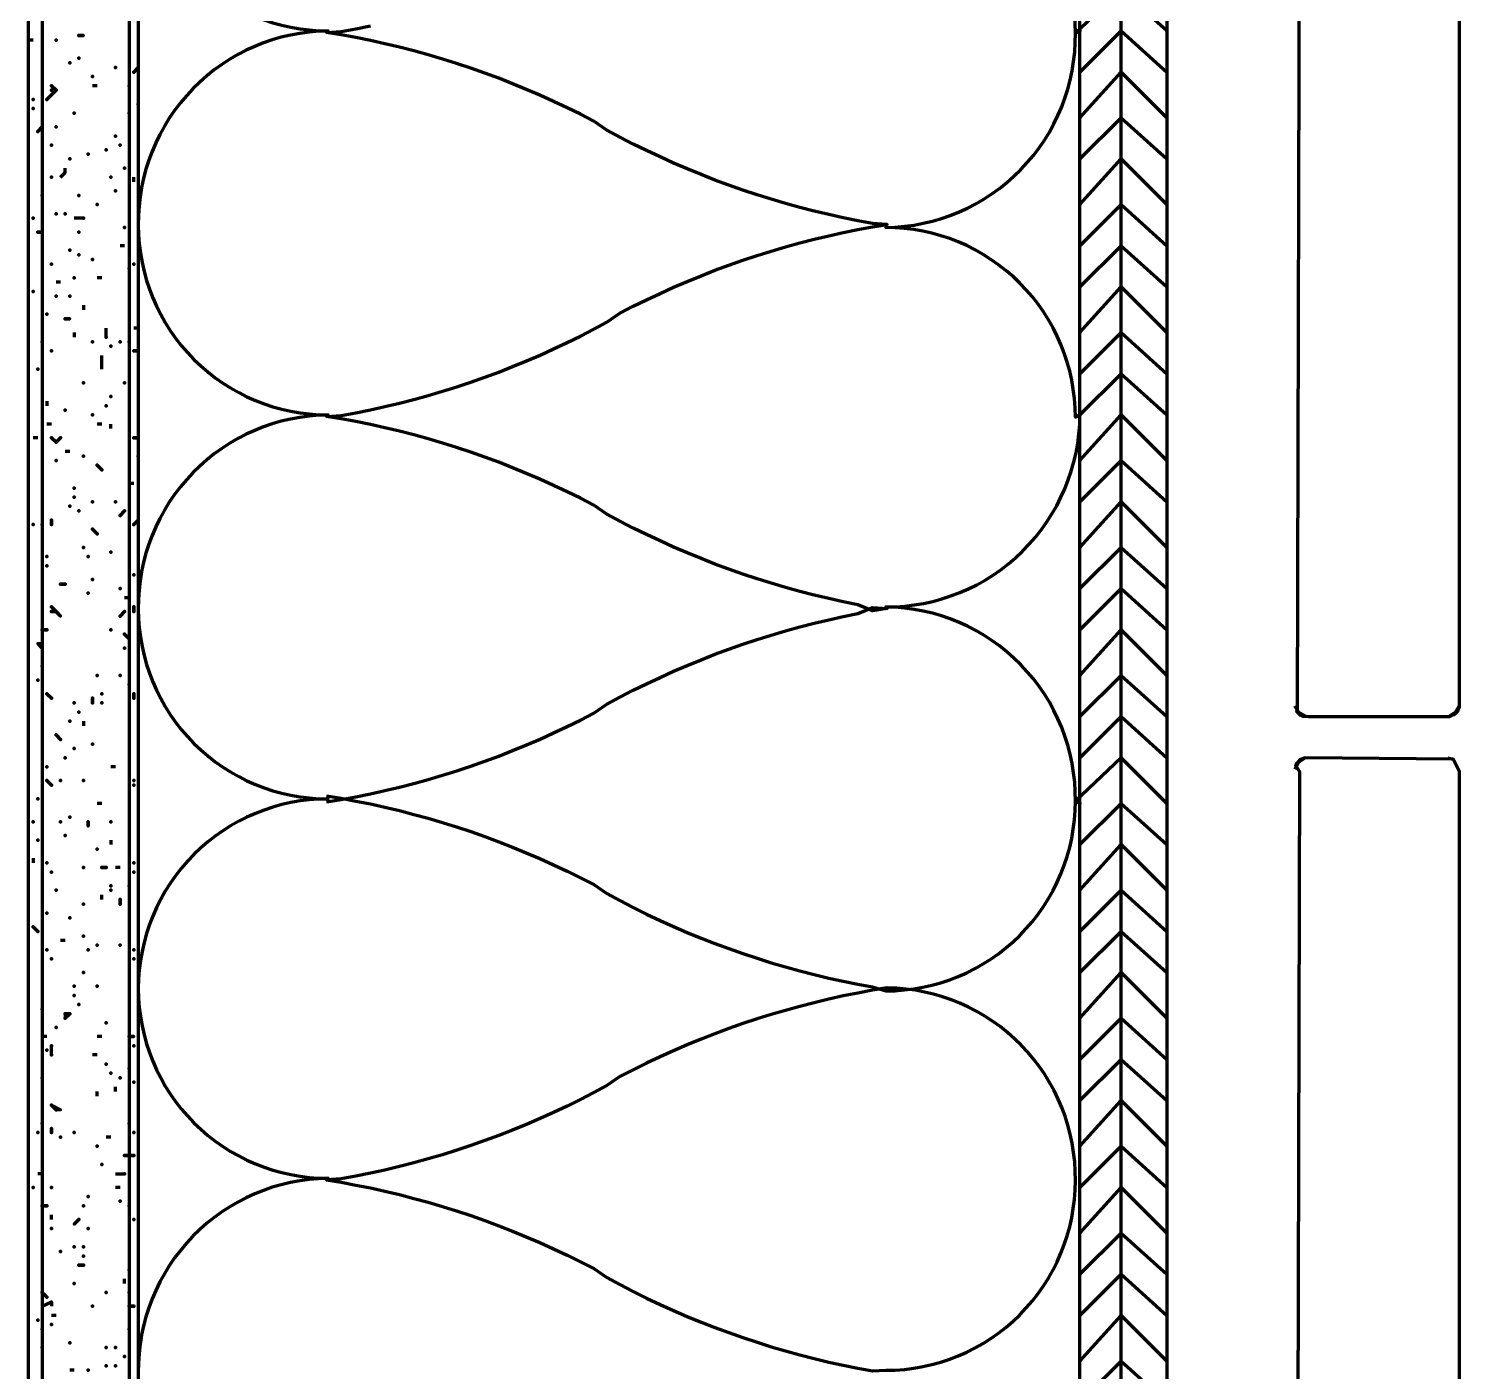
# Model space of a CAD drawing. Extents: x 261 to 424, y 0 to 368.
# Drawn here: x 342.77 to 351.12, y 119.85 to 127.68 of the extents above; entities that cross this region are included whole.
import ezdxf

# ---------------------------------------------------------------- set-up
doc = ezdxf.new("R2010")
doc.units = 0
doc.header["$MEASUREMENT"] = 0
doc.layers.add('Dt-Line 1', color=9, linetype='Continuous', lineweight=0)
doc.layers.add('Dt-Line 3', color=7, linetype='Continuous', lineweight=15)

msp = doc.modelspace()

# ---------------------------------------------------------------- linework, layer by layer
at = {"layer": 'Dt-Line 1', "linetype": 'Continuous', "lineweight": 158}
for p, q in [((342.79666, 127.61567), (342.76999, 127.61567)), ((343.16999, 127.349), (343.14332, 127.349)), ((343.38332, 126.789), (343.38332, 126.81568)), ((343.32999, 126.41567), (343.30332, 126.41567)), ((342.95666, 126.20233), (342.92999, 126.20233)), ((343.19665, 126.229), (343.16999, 126.229)), ((343.08999, 126.069), (343.08999, 126.04233)), ((343.03665, 125.909), (343.03665, 125.88233)), ((343.40999, 125.93567), (343.38332, 125.93567)), ((342.87665, 125.509), (342.87665, 125.48235)), ((342.90332, 125.37567), (342.87665, 125.37567)), ((343.19665, 125.37567), (343.16999, 125.37567)), ((343.24999, 125.349), (343.24999, 125.37567)), ((342.82332, 125.29567), (342.79666, 125.29567)), ((343.00999, 125.21567), (342.98332, 125.21567)), ((343.38332, 125.029), (343.35665, 125.029)), ((342.84999, 124.44233), (342.84999, 124.41567)), ((343.35665, 124.36233), (343.32999, 124.36233)), ((343.08999, 123.64233), (343.08999, 123.61567)), ((343.27665, 123.37567), (343.24999, 123.37567)), ((343.19665, 123.16233), (343.16999, 123.16233)), ((343.24999, 122.949), (343.24999, 122.92233)), ((342.79666, 122.84233), (342.79666, 122.81568)), ((343.30332, 122.789), (343.27665, 122.789)), ((343.19665, 122.60233), (343.19665, 122.629)), ((342.98332, 122.36233), (342.95666, 122.36233)), ((342.76999, 122.20233), (342.76999, 122.229)), ((342.87665, 121.80232), (342.84999, 121.80232)), ((343.19665, 121.80232), (343.16999, 121.80232)), ((343.16999, 121.69567), (343.14332, 121.69567)), ((343.16999, 121.45567), (343.16999, 121.48235)), ((343.27665, 121.48235), (343.27665, 121.509)), ((343.24999, 121.21567), (343.22332, 121.21567)), ((342.84999, 121.00233), (342.82332, 121.00233)), ((343.30332, 120.92233), (343.27665, 120.92233)), ((342.90332, 120.73567), (342.90332, 120.76233)), ((343.32999, 120.36233), (343.32999, 120.389)), ((342.92999, 120.17567), (342.90332, 120.17567)), ((343.03665, 119.85567), (343.00999, 119.85567))]:
    msp.add_line(p, q, dxfattribs=at)
for points in [[(349.14332, 59.16233), (349.14332, 323.16232), (348.90332, 322.92235), (348.90332, 322.92235)], [(344.50746, 123.17127), (344.59331, 123.18563), (344.67885, 123.20146), (344.76406, 123.21874), (344.84891, 123.23748), (344.93338, 123.25767), (345.01747, 123.2793), (345.10115, 123.30236), (345.1844, 123.32685), (345.26721, 123.35277), (345.34956, 123.3801), (345.43142, 123.40884), (345.51278, 123.43898), (345.59363, 123.47052), (345.67394, 123.50345), (345.7537, 123.53777), (345.83288, 123.57346), (345.91147, 123.61053), (345.98946, 123.64896), (346.06682, 123.68875), (346.14311, 123.74143), (346.21982, 123.78258), (346.29718, 123.82238), (346.37516, 123.86081), (346.45376, 123.89788), (346.53294, 123.93357), (346.6127, 123.96789), (346.69301, 124.00082), (346.77386, 124.03236), (346.85522, 124.0625), (346.93708, 124.09124), (347.01943, 124.11857), (347.10224, 124.14448), (347.18549, 124.16897), (347.26917, 124.19204), (347.35326, 124.21366), (347.43773, 124.23385), (347.52258, 124.25259), (347.60779, 124.26988), (347.69332, 124.30562), (347.77918, 124.30007), (347.69332, 124.28571), (347.60779, 124.32145), (347.52258, 124.33873), (347.43773, 124.35748), (347.35326, 124.37766), (347.26917, 124.39929), (347.18549, 124.42236), (347.10224, 124.44685), (347.01943, 124.47276), (346.93708, 124.50009), (346.85522, 124.52883), (346.77386, 124.55897), (346.69301, 124.59051), (346.6127, 124.62345), (346.53294, 124.65776), (346.45376, 124.69346), (346.37516, 124.73052), (346.29718, 124.76896), (346.21982, 124.80875), (346.14311, 124.8499), (346.06637, 124.90281), (345.98901, 124.94259), (345.91102, 124.98102), (345.83243, 125.01808), (345.75324, 125.05377), (345.67348, 125.08807), (345.59317, 125.121), (345.51232, 125.15253), (345.43095, 125.18266), (345.34909, 125.2114), (345.26674, 125.23872), (345.18393, 125.26462), (345.10067, 125.28911), (345.01699, 125.31216), (344.9329, 125.33378), (344.84842, 125.35396), (344.76357, 125.37269), (344.67836, 125.38997), (344.59282, 125.40579), (344.50696, 125.42015), (344.59331, 125.42563), (344.67885, 125.44145), (344.76406, 125.45874), (344.84891, 125.47748), (344.93338, 125.49767), (345.01747, 125.5193), (345.10115, 125.54236), (345.1844, 125.56685), (345.26721, 125.59276), (345.34956, 125.62009), (345.43142, 125.64883), (345.51278, 125.67898), (345.59363, 125.71051), (345.67394, 125.74345), (345.7537, 125.77776), (345.83288, 125.81346), (345.91147, 125.85052), (345.98946, 125.88896), (346.06682, 125.92875), (346.14353, 125.9699), (346.21982, 126.02258), (346.29718, 126.06238), (346.37516, 126.10081), (346.45376, 126.13788), (346.53294, 126.17357), (346.6127, 126.20789), (346.69301, 126.24082), (346.77386, 126.27236), (346.85522, 126.3025), (346.93708, 126.33124), (347.01943, 126.35857), (347.10224, 126.38448), (347.18549, 126.40897), (347.26917, 126.43204), (347.35326, 126.45366), (347.43773, 126.47385), (347.52258, 126.49259), (347.60779, 126.50988), (347.69332, 126.52571), (347.77918, 126.54007), (347.69332, 126.54563), (347.60779, 126.56145), (347.52258, 126.57874), (347.43773, 126.59748), (347.35326, 126.61767), (347.26917, 126.6393), (347.18549, 126.66236), (347.10224, 126.68685), (347.01943, 126.71276), (346.93708, 126.74009), (346.85522, 126.76883), (346.77386, 126.79898), (346.69301, 126.83051), (346.6127, 126.86345), (346.53294, 126.89776), (346.45376, 126.93346), (346.37516, 126.97052), (346.29718, 127.00896), (346.21982, 127.04875), (346.14311, 127.0899), (346.06637, 127.14281), (345.98901, 127.18259), (345.91102, 127.22102), (345.83243, 127.25808), (345.75324, 127.29377), (345.67348, 127.32807), (345.59317, 127.361), (345.51232, 127.39253), (345.43095, 127.42266), (345.34909, 127.4514), (345.26674, 127.47872), (345.18393, 127.50462), (345.10067, 127.52911), (345.01699, 127.55216), (344.9329, 127.57378), (344.84842, 127.59396), (344.76357, 127.61269), (344.67836, 127.62997), (344.59282, 127.64579), (344.50696, 127.66015), (344.59331, 127.66563), (344.67885, 127.68145), (344.76406, 127.69874)], [(348.90332, 127.429), (349.14332, 127.669), (349.40999, 127.429), (349.40999, 127.429)], [(342.92999, 127.61567), (342.92999, 127.61567), (342.92999, 127.61569)], [(343.00999, 127.48235), (343.00999, 127.48235), (343.00999, 127.48237)], [(343.06332, 127.509), (343.06332, 127.509), (343.06332, 127.50903)], [(343.27665, 127.45567), (343.27665, 127.45567), (343.27665, 127.45569)], [(343.14332, 127.40233), (343.14332, 127.40233), (343.14332, 127.40236)], [(348.90332, 127.16233), (349.14332, 127.429), (349.40999, 127.16233), (349.40999, 127.16233)], [(342.92999, 127.32233), (342.90332, 127.349), (342.92999, 127.32233), (342.90332, 127.29567), (342.87665, 127.269)], [(342.79666, 127.269), (342.79666, 127.269), (342.79666, 127.26903)], [(342.79666, 127.21567), (342.79666, 127.21567), (342.79666, 127.21569)], [(343.40999, 127.24233), (343.40999, 127.24233), (343.40999, 127.24236)], [(343.03665, 127.189), (343.03665, 127.189), (343.03665, 127.18903)], [(343.35665, 127.189), (343.35665, 127.189), (343.35665, 127.18903)], [(348.90332, 126.92233), (349.14332, 127.16233), (349.40999, 126.92233), (349.40999, 126.92233)], [(342.92999, 127.109), (342.92999, 127.109), (342.92999, 127.10903)], [(342.90332, 127.00233), (342.90332, 127.00233), (342.90332, 127.00236)], [(343.22332, 126.97567), (343.22332, 126.97567), (343.22332, 126.97569)], [(343.00999, 126.92233), (343.00999, 126.92233), (343.00999, 126.92236)], [(343.11665, 126.949), (343.11665, 126.949), (343.11665, 126.94903)], [(348.90332, 126.65567), (349.14332, 126.92233), (349.40999, 126.65567), (349.40999, 126.65567)], [(342.95666, 126.81568), (342.98332, 126.84233), (342.98332, 126.869)], [(343.24999, 126.81568), (343.24999, 126.81568), (343.24999, 126.81571)], [(343.32999, 126.869), (343.32999, 126.869), (343.32999, 126.86903)], [(342.84999, 126.709), (342.84999, 126.709), (342.84999, 126.70903)], [(343.06332, 126.709), (343.06332, 126.709), (343.06332, 126.70903)], [(343.27665, 126.73567), (343.27665, 126.73567), (343.27665, 126.73569)], [(343.16999, 126.65567), (343.16999, 126.65567), (343.16999, 126.65569)], [(348.90332, 126.41567), (349.14332, 126.65567), (349.40999, 126.41567), (349.40999, 126.41567)], [(342.79666, 126.57567), (342.79666, 126.57567), (342.79666, 126.57569)], [(342.92999, 126.60233), (342.92999, 126.60233), (342.92999, 126.60236)], [(342.98332, 126.60233), (342.98332, 126.60233), (342.98332, 126.60236)], [(343.08999, 126.57567), (343.03665, 126.57567)], [(343.06332, 126.49567), (343.06332, 126.49567), (343.06332, 126.49569)], [(343.32999, 126.52233), (343.32999, 126.52233), (343.32999, 126.52236)], [(343.00999, 126.389), (343.00999, 126.389), (343.00999, 126.38903)], [(348.90332, 126.17567), (349.14332, 126.41567), (349.40999, 126.17567), (349.40999, 126.17567)], [(343.06332, 126.36233), (343.06332, 126.36233), (343.06332, 126.36236)], [(343.14332, 126.33567), (343.14332, 126.33567), (343.14332, 126.33569)], [(343.03665, 126.229), (343.03665, 126.229), (343.03665, 126.22903)], [(342.79666, 126.14901), (342.79666, 126.14901), (342.79666, 126.14904)], [(342.92999, 126.12233), (342.92999, 126.12233), (342.92999, 126.12236)], [(343.00999, 126.12233), (343.00999, 126.12233), (343.00999, 126.12236)], [(348.90332, 125.909), (349.14332, 126.17567), (349.40999, 125.909), (349.40999, 125.909)], [(342.87665, 126.01567), (342.87665, 126.01567), (342.87665, 126.01569)], [(343.22332, 125.88233), (343.22332, 125.93567)], [(348.90332, 125.669), (349.14332, 125.909), (349.40999, 125.669), (349.40999, 125.669)], [(342.84999, 125.85567), (342.84999, 125.85567), (342.84999, 125.85569)], [(343.14332, 125.85567), (343.14332, 125.85567), (343.14332, 125.85569)], [(343.24999, 125.829), (343.24999, 125.829), (343.24999, 125.82903)], [(343.30332, 125.85567), (343.30332, 125.85567), (343.30332, 125.85569)], [(343.35665, 125.85567), (343.35665, 125.85567), (343.35665, 125.85569)], [(343.19665, 125.69567), (343.19665, 125.749), (343.19665, 125.77567)], [(342.82332, 125.69567), (342.82332, 125.69567), (342.82332, 125.69569)], [(343.08999, 125.61567), (343.08999, 125.61567), (343.08999, 125.61569)], [(342.98332, 125.45567), (342.98332, 125.45567), (342.98332, 125.45569)], [(343.22332, 125.48235), (343.22332, 125.48235), (343.22332, 125.48237)], [(343.14332, 125.429), (343.14332, 125.429), (343.14332, 125.42903)], [(348.90332, 125.16233), (349.14332, 125.429), (349.40999, 125.16233), (349.40999, 125.16233)], [(343.08999, 125.189), (343.08999, 125.189), (343.08999, 125.18903)], [(343.40999, 125.189), (343.40999, 125.189), (343.40999, 125.18903)], [(348.90332, 124.92233), (349.14332, 125.16233), (349.40999, 124.92233), (349.40999, 124.92233)], [(343.03665, 125.00233), (343.03665, 125.00233), (343.03665, 125.00236)], [(343.00999, 124.89567), (343.00999, 124.89567), (343.00999, 124.89569)], [(343.03665, 124.949), (343.03665, 124.949), (343.03665, 124.94903)], [(343.06332, 124.869), (343.06332, 124.869), (343.06332, 124.86903)], [(343.14332, 124.92233), (343.14332, 124.92233), (343.14332, 124.92236)], [(343.27665, 124.92233), (343.27665, 124.92233), (343.27665, 124.92236)], [(348.90332, 124.65567), (349.14332, 124.92233), (349.40999, 124.65567), (349.40999, 124.65567)], [(342.79666, 124.789), (342.79666, 124.789), (342.79666, 124.78903)], [(342.84999, 124.789), (342.84999, 124.789), (342.84999, 124.78903)], [(343.08999, 124.65567), (343.08999, 124.65567), (343.08999, 124.65569)], [(343.24999, 124.629), (343.24999, 124.629), (343.24999, 124.62903)], [(348.90332, 124.41567), (349.14332, 124.65567), (349.40999, 124.41567), (349.40999, 124.41567)], [(342.87665, 124.60233), (342.87665, 124.60233), (342.87665, 124.60236)], [(342.87665, 124.549), (342.87665, 124.549), (342.87665, 124.54903)], [(343.11665, 124.60233), (343.11665, 124.60233), (343.11665, 124.60236)], [(343.14332, 124.46899), (343.14332, 124.46899), (343.14332, 124.46901)], [(343.38332, 124.49567), (343.38332, 124.49567), (343.38332, 124.49569)], [(343.11665, 124.389), (343.11665, 124.389), (343.11665, 124.38903)], [(343.30332, 124.41567), (343.30332, 124.41567), (343.30332, 124.41569)], [(348.90332, 124.17567), (349.14332, 124.41567), (349.40999, 124.17567), (349.40999, 124.17567)], [(348.90332, 123.909), (349.14332, 124.17567), (349.40999, 123.909), (349.40999, 123.909)], [(343.32999, 124.069), (343.32999, 124.069), (343.32999, 124.06903)], [(342.84999, 123.96233), (342.84999, 123.96233), (342.84999, 123.96236)], [(342.82332, 123.88233), (342.82332, 123.88233), (342.82332, 123.88236)], [(343.16999, 123.909), (343.16999, 123.909), (343.16999, 123.90903)], [(343.30332, 123.909), (343.30332, 123.909), (343.30332, 123.90903)], [(348.90332, 123.669), (349.14332, 123.909), (349.40999, 123.669), (349.40999, 123.669)], [(343.19665, 123.80232), (343.19665, 123.80232), (343.19665, 123.80235)], [(343.35665, 123.85567), (343.35665, 123.85567), (343.35665, 123.85569)], [(343.19665, 123.749), (343.19665, 123.749), (343.19665, 123.74903)], [(343.00999, 123.64233), (343.00999, 123.64233), (343.00999, 123.64236)], [(343.06332, 123.69567), (343.06332, 123.69567), (343.06332, 123.69569)], [(348.90332, 123.429), (349.14332, 123.669), (349.40999, 123.429), (349.40999, 123.429)], [(343.03665, 123.48235), (343.03665, 123.48235), (343.03665, 123.48237)], [(343.14332, 123.509), (343.14332, 123.509), (343.14332, 123.50903)], [(342.87665, 123.37567), (342.87665, 123.37567), (342.87665, 123.37569)], [(342.98332, 123.429), (342.98332, 123.429), (342.98332, 123.42903)], [(342.95666, 123.29567), (342.95666, 123.29567), (342.95666, 123.29569)], [(343.08999, 123.29567), (343.08999, 123.29567), (343.08999, 123.29569)], [(342.82332, 123.189), (342.82332, 123.189), (342.82332, 123.18903)], [(348.90332, 122.92233), (349.14332, 123.16233), (349.40999, 122.92233), (349.40999, 122.92233)], [(342.79666, 123.05567), (342.79666, 123.05567), (342.79666, 123.05569)], [(342.95666, 123.05567), (342.95666, 123.05567), (342.95666, 123.05569)], [(343.24999, 123.05567), (343.24999, 123.05567), (343.24999, 123.05569)], [(342.82332, 122.949), (342.82332, 122.949), (342.82332, 122.94903)], [(342.98332, 122.97567), (342.98332, 122.97567), (342.98332, 122.97569)], [(343.16999, 122.89567), (343.16999, 122.89567), (343.16999, 122.89569)], [(348.90332, 122.65567), (349.14332, 122.92233), (349.40999, 122.65567), (349.40999, 122.65567)], [(342.87665, 122.81568), (342.87665, 122.81568), (342.87665, 122.81571)], [(343.08999, 122.789), (343.08999, 122.789), (343.08999, 122.78903)], [(343.38332, 122.81568), (343.38332, 122.81568), (343.38332, 122.81571)], [(342.90332, 122.76233), (342.90332, 122.76233), (342.90332, 122.76236)], [(343.38332, 122.76233), (343.38332, 122.76233), (343.38332, 122.76236)], [(342.92999, 122.65567), (342.92999, 122.65567), (342.92999, 122.65569)], [(343.35665, 122.68233), (343.35665, 122.68233), (343.35665, 122.68236)], [(348.90332, 122.41567), (349.14332, 122.65567), (349.40999, 122.41567), (349.40999, 122.41567)], [(343.08999, 122.57567), (343.08999, 122.57567), (343.08999, 122.57569)], [(342.87665, 122.52233), (342.87665, 122.52233), (342.87665, 122.52236)], [(343.00999, 122.49567), (343.00999, 122.49567), (343.00999, 122.49569)], [(343.08999, 122.389), (343.08999, 122.389), (343.08999, 122.38903)], [(348.90332, 122.17567), (349.14332, 122.41567), (349.40999, 122.17567), (349.40999, 122.17567)], [(342.87665, 122.309), (342.87665, 122.309), (342.87665, 122.30903)], [(343.11665, 122.309), (343.11665, 122.309), (343.11665, 122.30903)], [(343.16999, 122.33567), (343.16999, 122.33567), (343.16999, 122.33569)], [(343.38332, 122.309), (343.38332, 122.309), (343.38332, 122.30903)], [(343.38332, 122.25567), (343.38332, 122.25567), (343.38332, 122.25569)], [(343.08999, 122.17567), (343.08999, 122.17567), (343.08999, 122.17569)], [(348.90332, 121.909), (349.14332, 122.17567), (349.40999, 121.909), (349.40999, 121.909)], [(343.03665, 122.09567), (343.03665, 122.09567), (343.03665, 122.09569)], [(343.03665, 122.04233), (343.03665, 122.04233), (343.03665, 122.04236)], [(343.16999, 122.09567), (343.16999, 122.09567), (343.16999, 122.09569)], [(342.84999, 121.96233), (342.84999, 121.96233), (342.84999, 121.96236)], [(343.06332, 121.989), (343.06332, 121.989), (343.06332, 121.98903)], [(343.22332, 121.88233), (343.22332, 121.88233), (343.22332, 121.88236)], [(348.90332, 121.669), (349.14332, 121.909), (349.40999, 121.669), (349.40999, 121.669)], [(342.92999, 121.85567), (342.92999, 121.85567), (342.92999, 121.85569)], [(342.90332, 121.69567), (342.90332, 121.749), (342.90332, 121.749), (342.90332, 121.74903)], [(343.22332, 121.64233), (343.22332, 121.64233), (343.22332, 121.64236)], [(343.35665, 121.61567), (343.35665, 121.61567), (343.35665, 121.61569)], [(348.90332, 121.429), (349.14332, 121.669), (349.40999, 121.429), (349.40999, 121.429)], [(342.84999, 121.56233), (342.84999, 121.56233), (342.84999, 121.56236)], [(343.30332, 121.56233), (343.30332, 121.56233), (343.30332, 121.56236)], [(343.38332, 121.53567), (343.38332, 121.53567), (343.38332, 121.53569)], [(348.90332, 121.16233), (349.14332, 121.429), (349.40999, 121.16233), (349.40999, 121.16233)], [(342.82332, 121.24233), (342.82332, 121.24233), (342.82332, 121.24236)], [(342.95666, 121.21567), (342.95666, 121.21567), (342.95666, 121.21569)], [(343.03665, 121.24233), (343.03665, 121.24233), (343.03665, 121.24236)], [(343.38332, 121.24233), (343.38332, 121.24233), (343.38332, 121.24236)], [(343.16999, 121.16233), (343.16999, 121.16233), (343.16999, 121.16236)], [(348.90332, 120.92233), (349.14332, 121.16233), (349.40999, 120.92233), (349.40999, 120.92233)], [(343.19665, 121.05567), (343.19665, 121.05567), (343.19665, 121.05569)], [(343.27665, 121.00233), (343.32999, 121.00236), (343.32999, 121.00236)], [(342.79666, 120.92233), (342.79666, 120.92233), (342.79666, 120.92236)], [(342.90332, 120.92233), (342.90332, 120.92233), (342.90332, 120.92236)], [(343.11665, 120.869), (343.11665, 120.869), (343.11665, 120.86903)], [(348.90332, 120.65567), (349.14332, 120.92233), (349.40999, 120.65567), (349.40999, 120.65567)], [(343.08999, 120.81568), (343.08999, 120.81568), (343.08999, 120.81571)], [(343.30332, 120.84233), (343.30332, 120.84233), (343.30332, 120.84236)], [(343.35665, 120.81568), (343.35665, 120.81568), (343.35665, 120.81571)], [(343.38332, 120.73567), (343.38332, 120.73567), (343.38332, 120.73569)], [(342.90332, 120.68233), (342.90332, 120.68233), (342.90332, 120.68236)], [(343.11665, 120.68233), (343.11665, 120.68233), (343.11665, 120.68236)], [(348.90332, 120.41567), (349.14332, 120.65567), (349.40999, 120.41567), (349.40999, 120.41567)], [(343.03665, 120.57567), (343.03665, 120.57567), (343.03665, 120.57569)], [(343.08999, 120.57567), (343.08999, 120.57567), (343.08999, 120.57569)], [(343.08999, 120.52233), (343.08999, 120.52233), (343.08999, 120.52236)], [(343.03665, 120.36233), (343.03665, 120.36233), (343.03665, 120.36236)], [(343.35665, 120.44233), (343.35665, 120.44233), (343.35665, 120.44236)], [(348.90332, 120.17567), (349.14332, 120.41567), (349.40999, 120.17567), (349.40999, 120.17567)], [(343.35665, 120.309), (343.35665, 120.309), (343.35665, 120.30903)], [(342.84999, 120.229), (342.90332, 120.25567), (342.90332, 120.25567), (342.90332, 120.229)], [(343.14332, 120.229), (343.14332, 120.229), (343.14332, 120.22903)], [(342.82332, 120.14901), (342.82332, 120.14901), (342.82332, 120.14904)], [(342.90332, 120.12233), (342.90332, 120.12233), (342.90332, 120.12236)], [(348.90332, 119.909), (349.14332, 120.17567), (349.40999, 119.909), (349.40999, 119.909)], [(342.84999, 120.09567), (342.84999, 120.09567), (342.84999, 120.09569)], [(343.35665, 120.09567), (343.35665, 120.09567), (343.35665, 120.09569)], [(342.84999, 119.989), (342.84999, 119.989), (342.84999, 119.98903)], [(343.00999, 120.01567), (343.00999, 120.01567), (343.00999, 120.01569)], [(343.22332, 119.989), (343.22332, 119.989), (343.22332, 119.98903)], [(343.27665, 119.989), (343.27665, 119.989), (343.27665, 119.98903)], [(343.22332, 119.88233), (343.22332, 119.88233), (343.22332, 119.88236)], [(343.27665, 119.88233), (343.27665, 119.88233), (343.27665, 119.88236)], [(343.32999, 119.93567), (343.32999, 119.93567), (343.32999, 119.93569)], [(348.90332, 119.669), (349.14332, 119.909), (349.40999, 119.669), (349.40999, 119.669)], [(343.11665, 119.85567), (343.11665, 119.85567), (343.11665, 119.85569)]]:
    msp.add_lwpolyline(points, dxfattribs=at)
for points in [[(343.38332, 135.48235, 0.4142135), (344.51665, 134.36233, 0.4142155), (343.40999, 133.229, 0.4142155), (344.51665, 132.12233, 0.4142155), (343.40999, 130.989, 0.4142155), (344.51665, 129.88233, 0.4142155), (343.40998, 128.77567, 0.4142155), (344.51665, 127.669, 0.4142155), (343.40998, 126.53567, 0.4142155), (344.51665, 125.429, 0.4142155), (343.40999, 124.29567, 0.4142155), (344.51665, 123.189, 0.4142155), (343.40999, 122.08233, 0.4142155), (344.51665, 120.97567, 0.4142155), (343.40998, 119.84233, 0.4142155)], [(349.40999, 127.669), (349.14332, 127.909), (348.87665, 127.65567, 0.4142155), (347.76999, 128.789, 0.4142155), (348.90332, 129.909), (349.14332, 130.17567), (349.40999, 129.909), (349.40999, 129.909)], [(348.90332, 125.429), (348.87665, 125.41567, 0.4142155), (347.76999, 126.52233, 0.4142155), (348.87665, 127.65567), (348.90332, 127.669)], [(349.40999, 123.16233), (349.14332, 123.429), (348.87665, 123.17567, 0.4142155), (347.76999, 124.309, 0.4142155), (348.90332, 125.429), (349.14332, 125.669), (349.40999, 125.429), (349.40999, 125.429)], [(344.50696, 123.20681), (344.59282, 123.19246), (344.67836, 123.17664), (344.76357, 123.15936), (344.84842, 123.14063), (344.9329, 123.12045), (345.01699, 123.09883), (345.10067, 123.07577), (345.18393, 123.05129), (345.26674, 123.02538), (345.34909, 122.99806), (345.43095, 122.96933), (345.51232, 122.9392), (345.59317, 122.90766), (345.67348, 122.87474), (345.75324, 122.84043), (345.83243, 122.80475), (345.91102, 122.76769), (345.98901, 122.72926), (346.06637, 122.68948), (346.14311, 122.63656), (346.21982, 122.59542), (346.29718, 122.55562), (346.37516, 122.51719), (346.45376, 122.48012), (346.53294, 122.44443), (346.6127, 122.41011), (346.69301, 122.37718), (346.77386, 122.34564), (346.85522, 122.3155), (346.93708, 122.28676), (347.01943, 122.25943), (347.10224, 122.23352), (347.18549, 122.20903), (347.26917, 122.18596), (347.35326, 122.16434), (347.43773, 122.14415), (347.52258, 122.12541), (347.60779, 122.10812), (347.69332, 122.09229), (347.76999, 122.069, 0.4142155), (348.87665, 123.17567), (348.90332, 123.16233)]]:
    msp.add_lwpolyline(points, format="xyb", dxfattribs=at)
for points in [[(343.06332, 127.64233), (343.06332, 127.64236), (343.08999, 127.64233)], [(343.40999, 127.45567), (343.40999, 127.45569), (343.38332, 127.429), (343.38332, 127.429)], [(342.84999, 127.109), (342.84999, 127.10903), (342.82332, 127.08233), (342.82332, 127.08233)], [(342.90332, 126.81568), (342.90332, 126.81571), (342.90332, 126.81568)], [(342.82332, 126.49567), (342.82332, 126.49569), (342.84999, 126.49567)], [(342.90332, 126.309), (342.90332, 126.30903), (342.90332, 126.309)], [(342.98332, 125.989), (342.98332, 125.98903), (343.00999, 125.989)], [(342.90332, 125.80232), (342.90332, 125.80235), (342.90332, 125.80232)], [(343.40999, 125.80232), (343.40999, 125.80235), (343.38332, 125.80232)], [(343.24999, 125.53567), (343.24999, 125.53569), (343.24999, 125.53567)], [(343.32999, 125.61567), (343.32999, 125.61569), (343.32999, 125.61567)], [(342.90332, 125.29567), (342.92999, 125.269), (342.95666, 125.29567), (342.95666, 125.29569), (342.92999, 125.26903), (342.90332, 125.29567)], [(343.40999, 125.29567), (343.38332, 125.29567), (343.38332, 125.29567)], [(343.19665, 125.109), (343.19665, 125.10903), (343.16999, 125.13565), (343.16999, 125.13565)], [(343.30332, 124.84233), (343.30332, 124.84236), (343.32999, 124.869), (343.32999, 124.869)], [(342.90332, 124.81568), (342.90332, 124.81571), (342.90332, 124.789)], [(343.38332, 124.789), (343.38332, 124.78903), (343.40999, 124.81568)], [(343.14332, 124.76233), (343.14332, 124.76236), (343.16999, 124.73567), (343.16999, 124.73567)], [(342.95666, 124.44233), (342.95666, 124.44236), (342.98332, 124.44233)], [(342.90332, 124.309), (342.92999, 124.28233), (342.90332, 124.28233), (342.92999, 124.28236), (342.95666, 124.25567), (342.90332, 124.309)], [(343.30332, 124.25567), (343.30332, 124.25569), (343.32999, 124.28233), (343.32999, 124.28233)], [(343.38332, 124.309), (343.38332, 124.30903), (343.38332, 124.28233)], [(342.84999, 124.17567), (342.84999, 124.17569), (342.87665, 124.17567)], [(343.32999, 124.14901), (343.32999, 124.14904), (343.35665, 124.12233), (343.35665, 124.12233)], [(342.84999, 124.09567), (342.84999, 124.069), (342.84999, 124.06903), (342.82332, 124.09567)], [(342.87665, 123.80232), (342.87665, 123.80235), (342.90332, 123.77567), (342.90332, 123.77567)], [(343.38332, 123.80232), (343.38332, 123.80235), (343.38332, 123.77567)], [(343.14332, 123.77567), (343.14332, 123.77569), (343.14332, 123.749)], [(342.92999, 123.56233), (342.92999, 123.56236), (342.95666, 123.53567), (342.95666, 123.53567)], [(342.87665, 123.29567), (342.87665, 123.29569), (342.90332, 123.269), (342.90332, 123.269)], [(343.38332, 123.29567), (343.38332, 123.29567), (343.38332, 123.29569), (343.38332, 123.29567)], [(343.11665, 123.05567), (343.11665, 123.05569), (343.11665, 123.029)], [(343.22332, 122.789), (343.22332, 122.78903), (343.19665, 122.789)], [(343.30332, 122.60233), (343.30332, 122.60236), (343.30332, 122.57567)], [(342.79666, 122.44233), (342.79666, 122.44236), (342.82332, 122.41567), (342.82332, 122.41567)], [(342.90332, 122.25567), (342.90332, 122.25569), (342.90332, 122.25567)], [(342.98332, 121.93567), (342.98332, 121.909), (342.98332, 121.90903), (343.00999, 121.93567), (343.00999, 121.93567)], [(343.35665, 121.80232), (343.35665, 121.80235), (343.38332, 121.80232)], [(342.92999, 121.37567), (342.90332, 121.40233), (342.90332, 121.40236), (342.95666, 121.37567)], [(342.90332, 121.24233), (342.90332, 121.269), (342.90332, 121.24233)], [(343.35665, 121.109), (343.38332, 121.10903), (343.32999, 121.109)], [(342.84999, 120.81568), (342.84999, 120.81571), (342.87665, 120.81568)], [(343.06332, 120.73567), (343.06332, 120.73569), (343.03665, 120.709)], [(343.08999, 120.46899), (343.08999, 120.46901), (343.06332, 120.46899)], [(342.84999, 120.309), (342.84999, 120.30903), (342.87665, 120.28236)], [(343.35665, 120.229), (343.35665, 120.22903), (343.38332, 120.229)]]:
    msp.add_lwpolyline(points, close=True, dxfattribs=at)
msp.add_lwpolyline([(348.87665, 120.96233, 0.4142155), (347.77918, 122.08673), (347.69332, 122.07237), (347.60779, 122.05654), (347.52258, 122.03926), (347.43773, 122.02052), (347.35326, 122.00033), (347.26917, 121.9787), (347.18549, 121.95564), (347.10224, 121.93115), (347.01943, 121.90524), (346.93708, 121.87791), (346.85522, 121.84917), (346.77386, 121.81902), (346.69301, 121.78748), (346.6127, 121.75455), (346.53294, 121.72024), (346.45376, 121.68454), (346.37516, 121.64748), (346.29718, 121.60904), (346.21982, 121.56925), (346.14353, 121.51656), (346.06682, 121.47542), (345.98946, 121.43562), (345.91147, 121.39719), (345.83288, 121.36012), (345.7537, 121.32443), (345.67394, 121.29011), (345.59363, 121.25718), (345.51278, 121.22564), (345.43142, 121.1955), (345.34956, 121.16676), (345.26721, 121.13943), (345.1844, 121.11351), (345.10115, 121.08902), (345.01747, 121.06596), (344.93338, 121.04433), (344.84891, 121.02414), (344.76406, 121.0054), (344.67885, 120.98811), (344.59331, 120.97228), (344.50696, 120.96681), (344.59282, 120.95246), (344.67836, 120.93664), (344.76357, 120.91936), (344.84842, 120.90063), (344.9329, 120.88045), (345.01699, 120.85882), (345.10067, 120.83577), (345.18393, 120.81129), (345.26674, 120.78538), (345.34909, 120.75806), (345.43095, 120.72933), (345.51232, 120.69919), (345.59317, 120.66766), (345.67348, 120.63474), (345.75324, 120.60043), (345.83243, 120.56474), (345.91102, 120.52768), (345.98901, 120.48926), (346.06637, 120.44947), (346.14311, 120.39656), (346.21982, 120.35542), (346.29718, 120.31563), (346.37516, 120.27719), (346.45376, 120.24013), (346.53294, 120.20443), (346.6127, 120.17012), (346.69301, 120.13719), (346.77386, 120.10565), (346.85522, 120.0755), (346.93708, 120.04677), (347.01943, 120.01944), (347.10224, 119.99352), (347.18549, 119.96903), (347.26917, 119.94597), (347.35326, 119.92434), (347.43773, 119.90415), (347.52258, 119.88541), (347.60779, 119.86812), (347.69332, 119.85229), (347.76999, 119.85567, 0.4142155)], format="xyb", close=True, dxfattribs=at)
for p in [(343.06332, 127.64233), (348.90332, 127.669), (349.40999, 127.669), (342.92999, 127.61567), (343.00999, 127.48235), (343.06332, 127.509), (343.27665, 127.45567), (343.40999, 127.45567), (343.14332, 127.40233), (343.38332, 127.429), (348.90332, 127.429), (349.40999, 127.429), (342.90332, 127.349), (342.90332, 127.32233), (342.92999, 127.32233), (343.35665, 127.349), (342.79666, 127.269), (342.79666, 127.21567), (342.87665, 127.269), (343.40999, 127.24233), (343.03665, 127.189), (343.35665, 127.189), (348.90332, 127.16233), (349.40999, 127.16233), (342.82332, 127.08233), (342.84999, 127.109), (342.92999, 127.109), (343.27665, 127.05567), (342.90332, 127.00233), (343.22332, 126.97567), (343.30332, 127.00233), (343.00999, 126.92233), (343.11665, 126.949), (348.90332, 126.92233), (349.40999, 126.92233), (342.90332, 126.81568), (342.90332, 126.81568), (343.24999, 126.81568), (343.32999, 126.869), (342.84999, 126.709), (343.06332, 126.709), (343.27665, 126.73567), (343.16999, 126.65567), (348.90332, 126.65567), (349.40999, 126.65567), (342.79666, 126.57567), (342.92999, 126.60233), (342.98332, 126.60233), (343.08999, 126.57567), (342.82332, 126.49567), (343.06332, 126.49567), (343.32999, 126.52233), (343.00999, 126.389), (348.90332, 126.41567), (349.40999, 126.41567), (342.90332, 126.309), (342.90332, 126.309), (343.06332, 126.36233), (343.14332, 126.33567), (343.38332, 126.309), (343.03665, 126.229), (343.35665, 126.28233), (342.79666, 126.14901), (342.92999, 126.12233), (343.00999, 126.12233), (348.90332, 126.17567), (349.40999, 126.17567), (342.87665, 126.01567), (342.98332, 125.989), (343.22332, 125.88233), (348.90332, 125.909), (349.40999, 125.909), (342.84999, 125.85567), (342.90332, 125.80232), (342.90332, 125.80232), (343.14332, 125.85567), (343.24999, 125.829), (343.30332, 125.85567), (343.35665, 125.85567), (343.38332, 125.80232), (343.40999, 125.80232), (342.82332, 125.69567), (348.90332, 125.669), (349.40999, 125.669), (343.08999, 125.61567), (343.24999, 125.53567), (343.24999, 125.53567), (343.32999, 125.61567), (343.32999, 125.61567), (342.98332, 125.45567), (343.22332, 125.48235), (343.14332, 125.429), (348.90332, 125.429), (349.40999, 125.429), (342.90332, 125.29567), (342.90332, 125.29567), (342.95666, 125.29567), (343.38332, 125.29567), (343.38332, 125.29567), (343.40999, 125.29567), (342.92999, 125.269), (342.92999, 125.16233), (343.08999, 125.189), (343.16999, 125.13565), (343.40999, 125.189), (348.90332, 125.16233), (349.40999, 125.16233), (343.19665, 125.109), (343.03665, 125.00233), (343.00999, 124.89567), (343.03665, 124.949), (343.06332, 124.869), (343.14332, 124.92233), (343.27665, 124.92233), (343.32999, 124.869), (348.90332, 124.92233), (349.40999, 124.92233), (342.79666, 124.789), (342.84999, 124.789), (342.90332, 124.81568), (342.90332, 124.789), (343.30332, 124.84233), (343.38332, 124.789), (343.14332, 124.76233), (343.16999, 124.73567), (343.08999, 124.65567), (343.24999, 124.629), (348.90332, 124.65567), (349.40999, 124.65567), (342.87665, 124.60233), (342.87665, 124.549), (343.11665, 124.60233), (343.14332, 124.46899), (343.38332, 124.49567), (342.95666, 124.44233), (342.98332, 124.44233), (343.11665, 124.389), (343.30332, 124.41567), (348.90332, 124.41567), (349.40999, 124.41567), (342.90332, 124.309), (342.90332, 124.28233), (342.92999, 124.28233), (343.32999, 124.28233), (343.38332, 124.309), (343.38332, 124.28233), (343.30332, 124.25567), (342.84999, 124.17567), (342.87665, 124.17567), (343.24999, 124.17567), (343.32999, 124.14901), (343.35665, 124.12233), (348.90332, 124.17567), (349.40999, 124.17567), (342.84999, 124.09567), (342.84999, 124.069), (343.32999, 124.069), (342.84999, 123.96233), (342.82332, 123.88233), (343.16999, 123.909), (343.30332, 123.909), (348.90332, 123.909), (349.40999, 123.909), (342.87665, 123.80232), (343.19665, 123.80232), (343.35665, 123.85567), (343.38332, 123.80232), (342.90332, 123.77567), (343.03665, 123.749), (343.14332, 123.77567), (343.14332, 123.749), (343.19665, 123.749), (343.38332, 123.77567), (343.00999, 123.64233), (343.06332, 123.69567), (348.90332, 123.669), (349.40999, 123.669), (342.92999, 123.56233), (342.95666, 123.53567), (343.03665, 123.48235), (343.14332, 123.509), (342.87665, 123.37567), (342.98332, 123.429), (348.90332, 123.429), (349.40999, 123.429), (342.87665, 123.29567), (342.95666, 123.29567), (343.08999, 123.29567), (343.38332, 123.29567), (343.38332, 123.29567), (342.90332, 123.269), (343.38332, 123.269), (342.82332, 123.189), (348.90332, 123.16233), (349.40999, 123.16233), (342.79666, 123.05567), (342.95666, 123.05567), (343.00999, 123.08233), (343.11665, 123.05567), (343.24999, 123.05567), (342.82332, 122.949), (342.98332, 122.97567), (343.16999, 122.89567), (348.90332, 122.92233), (349.40999, 122.92233), (342.87665, 122.81568), (343.08999, 122.789), (343.19665, 122.789), (343.22332, 122.789), (343.38332, 122.81568), (342.90332, 122.76233), (343.38332, 122.76233), (342.92999, 122.65567), (343.24999, 122.68233), (343.24999, 122.65567), (343.35665, 122.68233), (348.90332, 122.65567), (349.40999, 122.65567), (343.08999, 122.57567), (343.30332, 122.60233), (343.30332, 122.57567), (342.87665, 122.52233), (343.00999, 122.49567), (342.79666, 122.44233), (342.82332, 122.41567), (343.08999, 122.389), (348.90332, 122.41567), (349.40999, 122.41567), (342.87665, 122.309), (343.11665, 122.309), (343.16999, 122.33567), (343.30332, 122.33567), (343.38332, 122.309), (342.90332, 122.25567), (342.90332, 122.25567), (343.38332, 122.25567), (343.08999, 122.17567), (348.90332, 122.17567), (349.40999, 122.17567), (343.03665, 122.09567), (343.03665, 122.04233), (343.16999, 122.09567), (342.84999, 121.96233), (343.06332, 121.989), (342.98332, 121.93567), (342.98332, 121.909), (343.00999, 121.93567), (343.00999, 121.93567), (343.22332, 121.88233), (348.90332, 121.909), (349.40999, 121.909), (342.92999, 121.85567), (343.35665, 121.80232), (342.87665, 121.72233), (342.90332, 121.749), (342.90332, 121.69567), (343.38332, 121.749), (343.22332, 121.64233), (343.35665, 121.61567), (348.90332, 121.669), (349.40999, 121.669), (342.84999, 121.56233), (343.24999, 121.589), (343.30332, 121.56233), (343.38332, 121.53567), (342.90332, 121.40233), (342.92999, 121.37567), (348.90332, 121.429), (349.40999, 121.429), (342.84999, 121.29567), (343.35665, 121.29567), (342.82332, 121.24233), (342.90332, 121.24233), (342.95666, 121.21567), (343.03665, 121.24233), (343.38332, 121.24233), (343.16999, 121.16233), (348.90332, 121.16233), (349.40999, 121.16233), (343.19665, 121.05567), (343.32999, 121.109), (343.35665, 121.109), (343.38332, 121.109), (343.32999, 121.00233), (342.79666, 120.92233), (342.90332, 120.92233), (343.11665, 120.869), (348.90332, 120.92233), (349.40999, 120.92233), (342.84999, 120.81568), (342.87665, 120.81568), (343.08999, 120.81568), (343.30332, 120.84233), (343.35665, 120.81568), (343.06332, 120.73567), (343.38332, 120.73567), (342.90332, 120.68233), (343.11665, 120.68233), (348.90332, 120.65567), (349.40999, 120.65567), (342.95666, 120.549), (343.03665, 120.57567), (343.08999, 120.57567), (343.06332, 120.46899), (343.08999, 120.52233), (343.08999, 120.46899), (343.03665, 120.36233), (343.35665, 120.44233), (348.90332, 120.41567), (349.40999, 120.41567), (342.84999, 120.309), (342.87665, 120.28233), (343.22332, 120.309), (343.35665, 120.309), (343.14332, 120.229), (343.35665, 120.229), (343.38332, 120.229), (342.82332, 120.14901), (342.90332, 120.12233), (348.90332, 120.17567), (349.40999, 120.17567), (342.84999, 120.09567), (343.35665, 120.09567), (342.84999, 119.989), (343.00999, 120.01567), (343.22332, 119.989), (343.27665, 119.989), (343.22332, 119.88233), (343.27665, 119.88233), (343.32999, 119.93567), (348.90332, 119.909), (349.40999, 119.909), (343.11665, 119.85567)]:
    msp.add_point(p, dxfattribs=at)
at = {"layer": 'Dt-Line 3', "linetype": 'Continuous', "lineweight": 70}
for p, q in [((342.84999, 179.669), (342.84999, 59.16233)), ((343.35665, 179.669), (343.35665, 59.16233))]:
    msp.add_line(p, q, dxfattribs=at)
at = {"layer": 'Dt-Line 3', "linetype": 'Continuous', "lineweight": 211}
msp.add_lwpolyline([(349.40999, 323.16232), (349.40999, 59.16233), (348.90332, 59.16233), (348.90332, 323.16232)], dxfattribs=at)
msp.add_lwpolyline([(343.40999, 59.16233), (342.76999, 59.16233), (342.76999, 179.669), (343.40999, 179.669)], close=True, dxfattribs=at)
at = {"layer": 'Dt-Line 3', "linetype": 'Continuous', "lineweight": 158}
for points in [[(351.04999, 129.05567), (351.08063, 129.04823), (351.11665, 128.97567), (351.08063, 129.04823), (350.21785, 129.05545), (350.18395, 129.0428), (350.16006, 129.01007), (350.18332, 128.97567), (350.16952, 123.69629), (350.20225, 123.6724), (350.23665, 123.669), (351.0608, 123.66987), (351.09713, 123.68852), (351.11665, 123.72233), (351.11665, 128.97567)], [(350.22332, 123.669), (350.16664, 123.70055), (350.19268, 123.67644), (350.15688, 123.7302)], [(351.11665, 123.73567), (351.08511, 123.67899), (351.10921, 123.70503), (351.05545, 123.66922)], [(350.15666, 123.36233), (350.1882, 123.41901), (350.1641, 123.39297), (350.21785, 123.42878)], [(351.04999, 123.429), (351.08063, 123.42156), (351.11665, 123.349), (351.08063, 123.42156), (350.21785, 123.42878), (350.18395, 123.41614), (350.16006, 123.38341), (350.18332, 123.349), (350.16952, 118.09629), (350.20225, 118.0724), (350.23665, 118.04233), (351.0608, 118.06987), (351.09713, 118.08852), (351.11665, 118.12233), (351.11665, 123.349)]]:
    msp.add_lwpolyline(points, dxfattribs=at)

doc.saveas('drawing.dxf')
